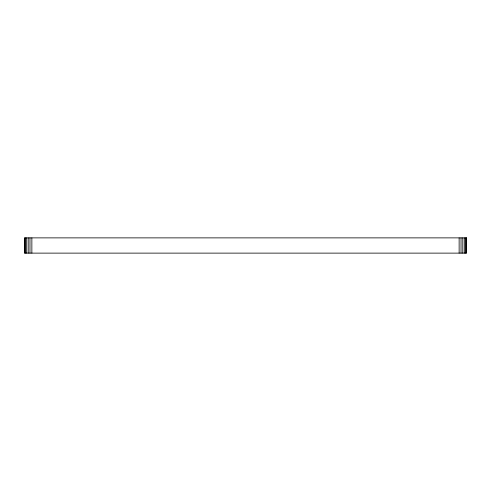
<?xml version="1.0" encoding="UTF-8"?>
<svg xmlns="http://www.w3.org/2000/svg" width="491" height="491" viewBox="0 0 491 491"><rect width="100%" height="100%" fill="white"/><g stroke="black" fill="none" stroke-linecap="round" stroke-linejoin="round"><path stroke-width="0.74" d="M466.198 237.877L466.198 253.123M465.468 237.877L465.468 253.123M464.308 237.877L464.308 253.123M462.792 237.877L462.792 253.123M461.024 237.877L461.024 253.123M459.134 237.877L459.134 253.123M31.866 237.877L31.866 253.123M29.976 237.877L29.976 253.123M28.208 237.877L28.208 253.123M26.692 237.877L26.692 253.123M25.532 237.877L25.532 253.123M24.802 237.877L24.802 253.123M466.45 237.877L24.55 237.877L24.55 253.123L466.45 253.123L466.45 237.877"/></g></svg>
